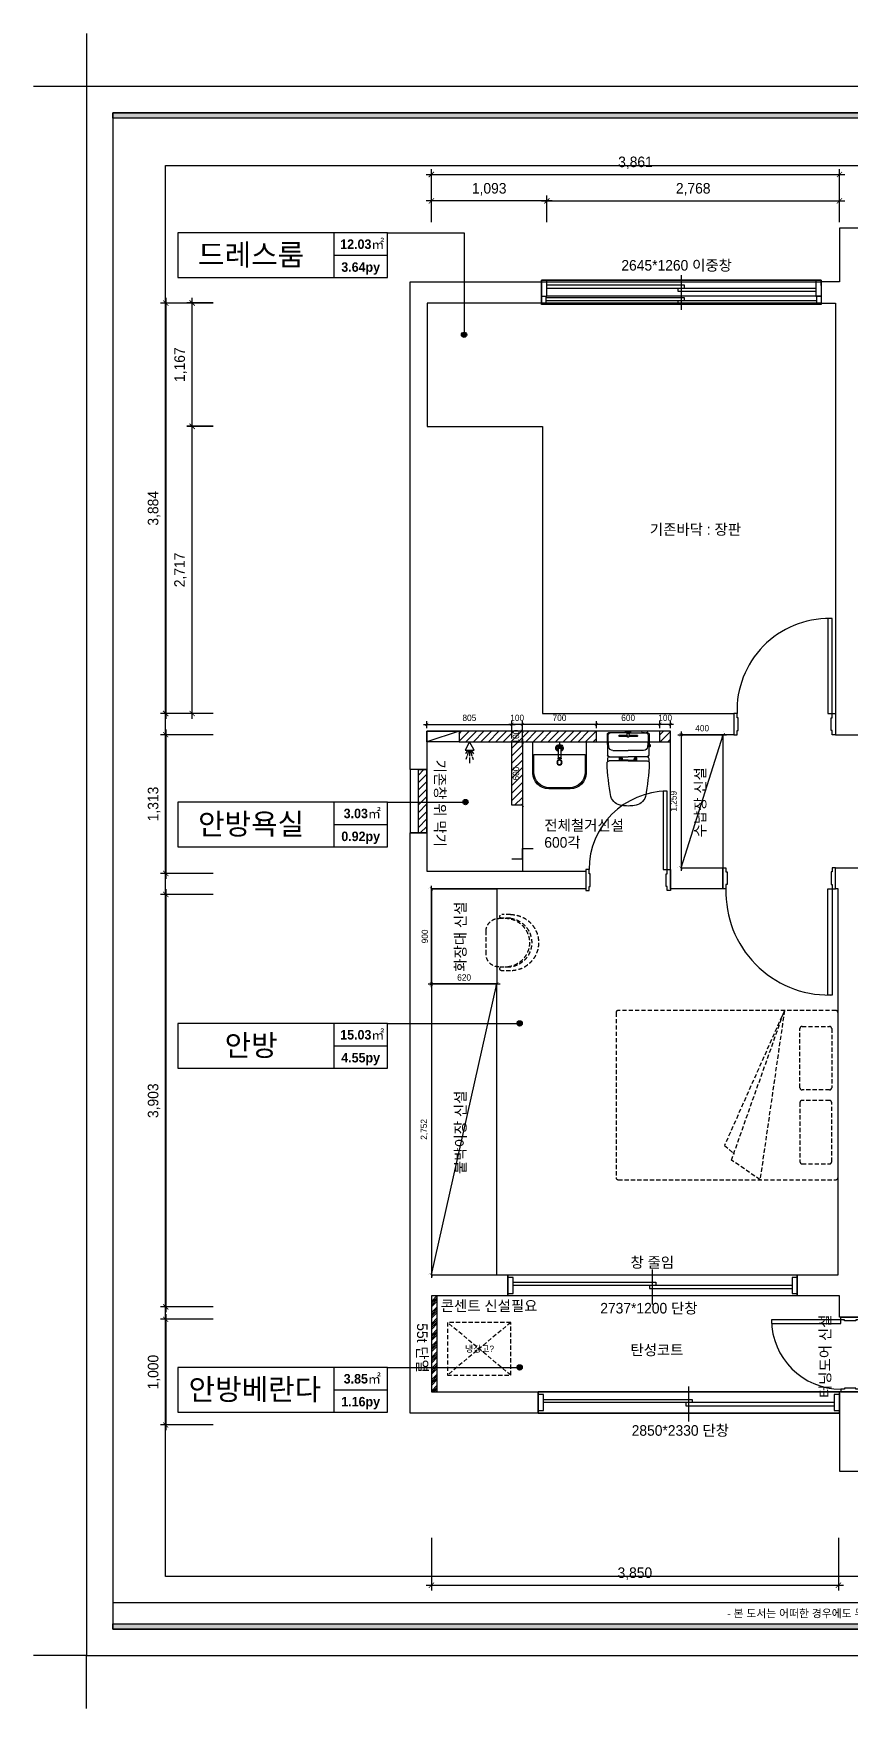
# Model space of a CAD drawing. Header units: inches. Extents: x 262342 to 305842, y 10210 to 38486.
# Drawn here: x 262342 to 270061, y 22636 to 38486 of the extents above; entities that cross this region are included whole.
import ezdxf
from ezdxf.enums import TextEntityAlignment as Align

# ---------------------------------------------------------------- set-up
doc = ezdxf.new("R2010")
doc.units = ezdxf.units.IN
doc.header["$LTSCALE"] = 50
doc.header["$MEASUREMENT"] = 0
doc.linetypes.add('DH-HID2', pattern=[1.2, 0.8, -0.4])
doc.linetypes.add('HIDDEN', pattern=[0.375, 0.25, -0.125])
for name, color, linetype in [('0-ELC TEXT', 7, 'Continuous'), ('03-TEXT', 3, 'Continuous'), ('03-WAL NEW', 3, 'Continuous'), ('06-FUR', 6, 'Continuous'), ('07-DIM', 5, 'Continuous'), ('07-DIM WAL', 5, 'Continuous'), ('253', 253, 'Continuous'), ('2CONTINUOUS', 2, 'Continuous'), ('3.기호.계단선', 30, 'Continuous'), ('BATH', 4, 'Continuous'), ('C-WIN', 4, 'Continuous'), ('CO-BATH', 6, 'Continuous'), ('CO-DO-FR', 7, 'Continuous'), ('CO-DOOR', 8, 'Continuous'), ('fin', 5, 'Continuous'), ('FORM(YOURNAME)-1', 1, 'Continuous'), ('FORM(YOURNAME)-11', 1, 'Continuous'), ('FU-FURM', 251, 'DH-HID2'), ('HAT', 8, 'Continuous'), ('HL', 6, 'HIDDEN'), ('TOILET-1', 6, 'Continuous'), ('설비', 140, 'Continuous')]:
    doc.layers.add(name, color=color, linetype=linetype)
doc.styles.add('HY 울릉도 L', font='')
doc.styles.add('YOURNAME', font='HY울릉도M.TTF')
doc.styles.add('넥슨고딕', font='NEXONLv1GothicBold.ttf')
doc.styles.add('코레일둥고', font='Korail_Round_Gothic_Medium.ttf')
doc.styles.get('HY 울릉도 L').set_extended_font_data('HY울릉도L')
doc.dimstyles.new('30', dxfattribs={"dimscale": 30, "dimtxt": 2, "dimasz": 1, "dimexe": 1, "dimexo": 1, "dimgap": 1, "dimtad": 1, "dimdec": 0, "dimrnd": 0.05, "dimdsep": 46, "dimlunit": 6, "dimtxsty": 'HY 울릉도 L', "dimblk": 'ARCHTICK', "dimcen": 2.5, "dimdle": 1, "dimclrd": 133, "dimclre": 133, "dimclrt": 30, "dimadec": 0, "dimazin": 0, "dimtfac": 1, "dimtdec": 0, "dimtix": 1, "dimtmove": 2, "dimatfit": 3, "dimldrblk": 'ARCHTICK', "dimfxl": 1, "dimlwd": -1, "dimlwe": -1, "dimarcsym": 0})
doc.dimstyles.new('50', dxfattribs={"dimscale": 50, "dimtxt": 2, "dimasz": 1, "dimexe": 1, "dimexo": 1, "dimgap": 1, "dimtad": 1, "dimdec": 0, "dimrnd": 0.05, "dimdsep": 46, "dimlunit": 6, "dimtxsty": 'HY 울릉도 L', "dimblk": 'ARCHTICK', "dimcen": 2.5, "dimdle": 1, "dimclrd": 133, "dimclre": 133, "dimclrt": 30, "dimadec": 0, "dimazin": 0, "dimtfac": 1, "dimtdec": 0, "dimtix": 1, "dimtmove": 2, "dimatfit": 3, "dimldrblk": 'ARCHTICK', "dimfxl": 1, "dimlwd": -1, "dimlwe": -1, "dimarcsym": 0})
pattern_1 = [(45, (267055.07, 14162.704), (-35.35534, 35.35534), [])]

# ---------------------------------------------------------------- blocks, each defined once
blk = doc.blocks.new('FORM-ELEVATION')
at = {"layer": 'FORM(YOURNAME)-11'}
h = blk.add_hatch(color=256, dxfattribs=at)
h.dxf.hatch_style = 1
h.paths.add_polyline_path([(-10309, 35708), (71691, 35708), (71691, 35508), (-10309, 35508)])
h.paths.add_polyline_path([(-10309, -21492), (71691, -21492), (71691, -21692), (-10309, -21692)])
at = {"layer": 'Defpoints', "color": 158}
blk.add_line((62481, -20692), (-10309, -20692), dxfattribs=at)
at = {"layer": 'Defpoints', "color": 1}
for points in [[(-11309, 38708), (-11309, 36708), (-13309, 36708)], [(-11309, -24692), (-11309, -22692), (-13309, -22692)]]:
    blk.add_lwpolyline(points, dxfattribs=at)
at = {"layer": 'Defpoints', "color": 158}
for points in [[(-10309, -21692), (71691, -21692), (71691, 35708), (-10309, 35708)], [(-8309, 33708), (61071, 33708), (61071, -19692), (-8309, -19692)]]:
    blk.add_lwpolyline(points, close=True, dxfattribs=at)
at = {"layer": 'FORM(YOURNAME)-11', "color": 250}
blk.add_lwpolyline([(-11309, -22692), (72691, -22692), (72691, 36708), (-11309, 36708)], close=True, dxfattribs=at)
at = {"layer": 'FORM(YOURNAME)-11'}
for points in [[(-10309, 35708), (71691, 35708), (71691, 35508), (-10309, 35508)], [(-10309, -21492), (71691, -21492), (71691, -21692), (-10309, -21692)]]:
    blk.add_lwpolyline(points, close=True, dxfattribs=at)
at = {"layer": 'FORM(YOURNAME)-11', "color": 1, "style": 'YOURNAME'}
blk.add_text("- 본 도서는 어떠한 경우에도 무단으로 도용할 수 없으며 도용시 '지적재산권' 보호에 관한 법률에 의거, 법적 분쟁이 발생합니다.  또한 본 도서에 관한 모든 저작권은 당사에 있습니다. -", height=300, dxfattribs=at).set_placement((28146, -21092), align=Align.MIDDLE_CENTER)
at = {"layer": 'FORM(YOURNAME)-11', "color": 3, "style": 'YOURNAME'}
for tag, height, p in [('1', 450, (71041, -1219)), ('2', 450, (71041, -1863)), ('3', 450, (71041, -3150)), ('4', 450, (71041, -5081)), ('5', 515, (71041, -7398)), ('6', 515, (71041, -9650)), ('7', 515, (71041, -11903)), ('8', 515, (71041, -14155)), ('9', 515, (71041, -16408)), ('10', 515, (66791, -18596)), ('11', 515, (71041, -18660)), ('12', 515, (66791, -20848)), ('13', 515, (71041, -20848))]:
    blk.add_attdef(tag, text='', height=height, dxfattribs=at).set_placement(p, align=Align.MIDDLE_RIGHT)
blk = doc.blocks.new('_ArchTick')
at = {"color": 0, "linetype": 'ByBlock', "const_width": 0.15}
blk.add_lwpolyline([(-0.5, -0.5), (0.5, 0.5)], dxfattribs=at)
blk = doc.blocks.new('*D1000')
at = {"layer": '07-DIM', "color": 133}
for p, q in [((266055, 37152), (270016, 37152)), ((266105, 36702), (266105, 37202)), ((269966, 36702), (269966, 37202))]:
    blk.add_line(p, q, dxfattribs=at)
at = {"layer": 'Defpoints', "color": 0}
for p in [(269966, 37152), (266105, 36652), (269966, 36652)]:
    blk.add_point(p, dxfattribs=at)
at = {"layer": '07-DIM', "color": 133, "xscale": 50, "yscale": 50, "zscale": 50, "rotation": 180}
blk.add_blockref('_ArchTick', (266105, 37152), dxfattribs=at)
at = {"layer": '07-DIM', "color": 133, "xscale": 50, "yscale": 50, "zscale": 50}
blk.add_blockref('_ArchTick', (269966, 37152), dxfattribs=at)
at = {"layer": '07-DIM', "color": 30, "insert": (268036, 37262), "char_height": 100, "attachment_point": 5, "style": 'HY 울릉도 L'}
blk.add_mtext('3,861', dxfattribs=at)
blk = doc.blocks.new('*D1001')
at = {"layer": '07-DIM', "color": 133}
for p, q in [((266105, 36702), (266105, 36952)), ((267198, 36702), (267198, 36952)), ((267248, 36902), (266055, 36902))]:
    blk.add_line(p, q, dxfattribs=at)
at = {"layer": 'Defpoints', "color": 0}
for p in [(266105, 36902), (266105, 36652), (267198, 36652)]:
    blk.add_point(p, dxfattribs=at)
at = {"layer": '07-DIM', "color": 133, "xscale": 50, "yscale": 50, "zscale": 50, "rotation": 180}
blk.add_blockref('_ArchTick', (266105, 36902), dxfattribs=at)
at = {"layer": '07-DIM', "color": 133, "xscale": 50, "yscale": 50, "zscale": 50}
blk.add_blockref('_ArchTick', (267198, 36902), dxfattribs=at)
at = {"layer": '07-DIM', "color": 30, "insert": (266652, 37012), "char_height": 100, "attachment_point": 5, "style": 'HY 울릉도 L'}
blk.add_mtext('1,093', dxfattribs=at)
blk = doc.blocks.new('*D1002')
at = {"layer": '07-DIM', "color": 133}
for p, q in [((267198, 36702), (267198, 36952)), ((269966, 36702), (269966, 36952)), ((267148, 36902), (270016, 36902))]:
    blk.add_line(p, q, dxfattribs=at)
at = {"layer": 'Defpoints', "color": 0}
for p in [(269966, 36902), (267198, 36652), (269966, 36652)]:
    blk.add_point(p, dxfattribs=at)
at = {"layer": '07-DIM', "color": 133, "xscale": 50, "yscale": 50, "zscale": 50, "rotation": 180}
blk.add_blockref('_ArchTick', (267198, 36902), dxfattribs=at)
at = {"layer": '07-DIM', "color": 133, "xscale": 50, "yscale": 50, "zscale": 50}
blk.add_blockref('_ArchTick', (269966, 36902), dxfattribs=at)
at = {"layer": '07-DIM', "color": 30, "insert": (268582, 37012), "char_height": 100, "attachment_point": 5, "style": 'HY 울릉도 L'}
blk.add_mtext('2,768', dxfattribs=at)
blk = doc.blocks.new('*D1039')
at = {"layer": '07-DIM', "color": 133}
for p, q in [((266105, 24252), (266105, 23752)), ((269955, 24252), (269955, 23752)), ((266055, 23802), (270005, 23802))]:
    blk.add_line(p, q, dxfattribs=at)
at = {"layer": 'Defpoints', "color": 0}
for p in [(266105, 24302), (269955, 24302), (269955, 23802)]:
    blk.add_point(p, dxfattribs=at)
at = {"layer": '07-DIM', "color": 133, "xscale": 50, "yscale": 50, "zscale": 50, "rotation": 180}
blk.add_blockref('_ArchTick', (266105, 23802), dxfattribs=at)
at = {"layer": '07-DIM', "color": 133, "xscale": 50, "yscale": 50, "zscale": 50}
blk.add_blockref('_ArchTick', (269955, 23802), dxfattribs=at)
at = {"layer": '07-DIM', "color": 30, "insert": (268030, 23912), "char_height": 100, "attachment_point": 5, "style": 'HY 울릉도 L'}
blk.add_mtext('3,850', dxfattribs=at)
blk = doc.blocks.new('*D1050')
at = {"layer": '07-DIM', "color": 133}
for p, q in [((263592, 35985), (263592, 32001)), ((264042, 35935), (263542, 35935)), ((264042, 32051), (263542, 32051))]:
    blk.add_line(p, q, dxfattribs=at)
at = {"layer": 'Defpoints', "color": 0}
for p in [(264092, 35935), (263592, 32051), (264092, 32051)]:
    blk.add_point(p, dxfattribs=at)
at = {"layer": '07-DIM', "color": 133, "xscale": 50, "yscale": 50, "zscale": 50}
for p, rotation in [((263592, 35935), 90), ((263592, 32051), 270)]:
    blk.add_blockref('_ArchTick', p, dxfattribs=dict(at, rotation=rotation))
at = {"layer": '07-DIM', "color": 30, "insert": (263482, 33993), "char_height": 100, "attachment_point": 5, "rotation": 90, "style": 'HY 울릉도 L'}
blk.add_mtext('3,884', dxfattribs=at)
blk = doc.blocks.new('*D1051')
at = {"layer": '07-DIM', "color": 133}
for p, q in [((264042, 34768), (263792, 34768)), ((263842, 32001), (263842, 34818)), ((264042, 32051), (263792, 32051))]:
    blk.add_line(p, q, dxfattribs=at)
at = {"layer": 'Defpoints', "color": 0}
for p in [(263842, 34768), (264092, 34768), (264092, 32051)]:
    blk.add_point(p, dxfattribs=at)
at = {"layer": '07-DIM', "color": 133, "xscale": 50, "yscale": 50, "zscale": 50}
for p, rotation in [((263842, 34768), 90), ((263842, 32051), 270)]:
    blk.add_blockref('_ArchTick', p, dxfattribs=dict(at, rotation=rotation))
at = {"layer": '07-DIM', "color": 30, "insert": (263732, 33410), "char_height": 100, "attachment_point": 5, "rotation": 90, "style": 'HY 울릉도 L'}
blk.add_mtext('2,717', dxfattribs=at)
blk = doc.blocks.new('*D1052')
at = {"layer": '07-DIM', "color": 133}
for p, q in [((263842, 34719), (263842, 35986)), ((264042, 35936), (263792, 35936)), ((264042, 34769), (263792, 34769))]:
    blk.add_line(p, q, dxfattribs=at)
at = {"layer": 'Defpoints', "color": 0}
for p in [(263842, 35936), (264092, 35936), (264092, 34769)]:
    blk.add_point(p, dxfattribs=at)
at = {"layer": '07-DIM', "color": 133, "xscale": 50, "yscale": 50, "zscale": 50}
for p, rotation in [((263842, 35936), 90), ((263842, 34769), 270)]:
    blk.add_blockref('_ArchTick', p, dxfattribs=dict(at, rotation=rotation))
at = {"layer": '07-DIM', "color": 30, "insert": (263733, 35352), "char_height": 100, "attachment_point": 5, "rotation": 90, "style": 'HY 울릉도 L'}
blk.add_mtext('1,167', dxfattribs=at)
blk = doc.blocks.new('*D1054')
at = {"layer": '07-DIM', "color": 133}
for p, q in [((263592, 31901), (263592, 30488)), ((264042, 31851), (263542, 31851)), ((264042, 30538), (263542, 30538))]:
    blk.add_line(p, q, dxfattribs=at)
at = {"layer": 'Defpoints', "color": 0}
for p in [(264092, 31851), (263592, 30538), (264092, 30538)]:
    blk.add_point(p, dxfattribs=at)
at = {"layer": '07-DIM', "color": 133, "xscale": 50, "yscale": 50, "zscale": 50}
for p, rotation in [((263592, 31851), 90), ((263592, 30538), 270)]:
    blk.add_blockref('_ArchTick', p, dxfattribs=dict(at, rotation=rotation))
at = {"layer": '07-DIM', "color": 30, "insert": (263482, 31195), "char_height": 100, "attachment_point": 5, "rotation": 90, "style": 'HY 울릉도 L'}
blk.add_mtext('1,313', dxfattribs=at)
blk = doc.blocks.new('*D1055')
at = {"layer": '07-DIM', "color": 133}
for p, q in [((264042, 30339), (263542, 30339)), ((263592, 30389), (263592, 26386)), ((264042, 26436), (263542, 26436))]:
    blk.add_line(p, q, dxfattribs=at)
at = {"layer": 'Defpoints', "color": 0}
for p in [(264092, 30339), (263592, 26436), (264092, 26436)]:
    blk.add_point(p, dxfattribs=at)
at = {"layer": '07-DIM', "color": 133, "xscale": 50, "yscale": 50, "zscale": 50}
for p, rotation in [((263592, 30339), 90), ((263592, 26436), 270)]:
    blk.add_blockref('_ArchTick', p, dxfattribs=dict(at, rotation=rotation))
at = {"layer": '07-DIM', "color": 30, "insert": (263482, 28387), "char_height": 100, "attachment_point": 5, "rotation": 90, "style": 'HY 울릉도 L'}
blk.add_mtext('3,903', dxfattribs=at)
blk = doc.blocks.new('*D1056')
at = {"layer": '07-DIM', "color": 133}
for p, q in [((264042, 26319), (263542, 26319)), ((263592, 26369), (263592, 25269)), ((264042, 25319), (263542, 25319))]:
    blk.add_line(p, q, dxfattribs=at)
at = {"layer": 'Defpoints', "color": 0}
for p in [(264092, 26319), (263592, 25319), (264092, 25319)]:
    blk.add_point(p, dxfattribs=at)
at = {"layer": '07-DIM', "color": 133, "xscale": 50, "yscale": 50, "zscale": 50}
for p, rotation in [((263592, 26319), 90), ((263592, 25319), 270)]:
    blk.add_blockref('_ArchTick', p, dxfattribs=dict(at, rotation=rotation))
at = {"layer": '07-DIM', "color": 30, "insert": (263482, 25819), "char_height": 100, "attachment_point": 5, "rotation": 90, "style": 'HY 울릉도 L'}
blk.add_mtext('1,000', dxfattribs=at)
blk = doc.blocks.new('D-002')
at = {"layer": 'CO-DO-FR'}
for points in [[(0, 200), (0, 0), (30, 0), (30, 40), (40, 40), (40, 160), (30, 160), (30, 200), (0, 200)], [(800, 200), (800, 0), (770, 0), (770, 40), (760, 40), (760, 160), (770, 160), (770, 200), (800, 200)]]:
    blk.add_lwpolyline(points, close=True, dxfattribs=at)
at = {"layer": 'CO-DOOR'}
blk.add_lwpolyline([(730, 940), (730, 200), (770, 200), (770, 940)], close=True, dxfattribs=at)
blk.add_arc((770, 200), 740, 90, 180, dxfattribs=at)
blk = doc.blocks.new('vudausseh')
at = {"layer": '2CONTINUOUS'}
for p, q in [((266062, 31521.3), (265905, 31521.3)), ((266062, 30921.3), (265905, 30921.3))]:
    blk.add_line(p, q, dxfattribs=at)
for points in [[(269792, 36135.5), (269792, 35935.5), (269927, 35935.5), (269927, 31850.5), (270167, 31850.5), (270167, 36445.5), (270885, 36445.5), (270885, 36645.5), (269967, 36645.5), (269967, 36135.5), (269792, 36135.5)], [(265905, 31521.3), (265905, 36135.5), (267147, 36135.5), (267147, 35935.5), (266064, 35935.5), (266064, 34766.5), (267158, 34766.5), (267158, 32050.5), (268967, 32050.5), (268967, 31850.5), (268467, 31850.5), (268467, 30592), (268862, 30592), (268862, 30392), (268367, 30392), (268367, 31850.5), (268367, 31883.3), (266062, 31883.3), (266062, 31521.3)], [(267117, 25432), (265905, 25432), (265905, 30921.3)], [(266062, 30921.3), (266062, 30559.3), (267567, 30559.3), (267567, 30392), (266105, 30392), (266105, 26740), (266830, 26740), (266830, 26540), (266105, 26540), (266105, 25632), (267117, 25632), (267117, 25432)], [(270167, 26340), (269967, 26340), (269967, 26540), (269567, 26540), (269567, 26740), (269952, 26740), (269952, 30392), (269927, 30392), (269927, 30592), (270167, 30592), (270167, 26340)]]:
    blk.add_lwpolyline(points, dxfattribs=at)
blk.add_lwpolyline([(270167, 25632), (269967, 25632), (269967, 24882), (270167, 24882)], close=True, dxfattribs=at)
at = {"layer": 'C-WIN'}
for p, q in [((269742, 36150.5), (267197, 36150.5)), ((268469.5, 36200.5), (268469.5, 35870.5)), ((269742, 36000.5), (267197, 36000.5)), ((269792, 36000.5), (267197, 36000.5)), ((269752, 35920.5), (267187, 35920.5)), ((268198.5, 26460), (268198.5, 26790)), ((268542, 25352), (268542, 25682))]:
    blk.add_line(p, q, dxfattribs=at)
for points in [[(269792, 35920.5), (267147, 35920.5), (267147, 36150.5), (269792, 36150.5)], [(267147, 36135.5), (269792, 36135.5), (269792, 35935.5), (267147, 35935.5)], [(265905, 30921.3), (266062, 30921.3), (266062, 31521.3), (265905, 31521.3)], [(266830, 26740), (269567, 26740), (269567, 26540), (266830, 26540)], [(269967, 25632), (267117, 25632), (267117, 25432), (269967, 25432)], [(267117, 25632), (269967, 25632), (269967, 25432), (267117, 25432)]]:
    blk.add_lwpolyline(points, close=True, dxfattribs=at)
for points in [[(267147, 36000.5), (267197, 36000.5), (267197, 36150.5), (267147, 36150.5), (267147, 36100.5)], [(269792, 36100.5), (269792, 36150.5), (269742, 36150.5), (269742, 36000.5), (269792, 36000.5)], [(267187, 36000.5), (267187, 35920.5), (267147, 35920.5)], [(267187, 35960.5), (268499.5, 35960.5), (268499.5, 35985.5), (267187, 35985.5)], [(267197, 36075.5), (268499.5, 36075.5), (268499.5, 36105.5), (267197, 36105.5)], [(269742, 36045.5), (268439.5, 36045.5), (268439.5, 36075.5), (269742, 36075.5)], [(269792, 35920.5), (269752, 35920.5), (269752, 36000.5)], [(269752, 35935.5), (268439.5, 35935.5), (268439.5, 35960.5), (269752, 35960.5)], [(266830, 26614), (266830, 26564), (266880, 26564), (266880, 26714), (266830, 26714)], [(266880, 26669), (268228.5, 26669), (268228.5, 26639), (266880, 26639)], [(269517, 26639), (268168.5, 26639), (268168.5, 26609), (269517, 26609)], [(269567, 26714), (269517, 26714), (269517, 26564), (269567, 26564), (269567, 26614)], [(267117, 25506), (267117, 25456), (267167, 25456), (267167, 25606), (267117, 25606)], [(267167, 25561), (268572, 25561), (268572, 25531), (267167, 25531)], [(269917, 25531), (268512, 25531), (268512, 25501), (269917, 25501)], [(269967, 25606), (269917, 25606), (269917, 25456), (269967, 25456), (269967, 25506)]]:
    blk.add_lwpolyline(points, dxfattribs=at)
at = {"layer": 'CO-DO-FR'}
for points in [[(268967, 32050.5), (268967, 31850.5), (268997, 31850.5), (268997, 31890.5), (269007, 31890.5), (269007, 32010.5), (268997, 32010.5), (268997, 32050.5), (268967, 32050.5)], [(269927, 32050.5), (269927, 31850.5), (269897, 31850.5), (269897, 31890.5), (269887, 31890.5), (269887, 32010.5), (269897, 32010.5), (269897, 32050.5), (269927, 32050.5)], [(268862, 30392), (268862, 30592), (268892, 30592), (268892, 30552), (268902, 30552), (268902, 30432), (268892, 30432), (268892, 30392), (268862, 30392)], [(269927, 30392), (269927, 30592), (269897, 30592), (269897, 30552), (269887, 30552), (269887, 30432), (269897, 30432), (269897, 30392), (269927, 30392)]]:
    blk.add_lwpolyline(points, close=True, dxfattribs=at)
at = {"layer": 'CO-DOOR'}
for points in [[(269857, 32950.5), (269857, 32050.5), (269897, 32050.5), (269897, 32950.5)], [(269857, 29387), (269857, 30392), (269897, 30392), (269897, 29387)]]:
    blk.add_lwpolyline(points, close=True, dxfattribs=at)
for centre, radius, start, end in [((269867, 32080.1), 870.5, 89.34179, 181.9457), ((269867, 30362.4), 975.4, 178.26098, 270.58739)]:
    blk.add_arc(centre, radius, start, end, dxfattribs=at)
blk.add_blockref('D-002', (267567, 30375.6), dxfattribs=at)
at = {"layer": '0-ELC TEXT', "style": '코레일둥고'}
for s, p in [('2645*1260 이중창', (267902.5, 36242.5)), ('2737*1200 단창', (267703, 26374)), ('2850*2330 단창', (268000, 25217))]:
    blk.add_text(s, height=100, dxfattribs=at).set_placement(p)
blk = doc.blocks.new('F-125')
at = {"layer": 'FU-FURM'}
for p, q in [((-266, 231), (-266, 148)), ((-231, 231), (-231, 122)), ((231, 122), (231, 231)), ((231, 231), (231, 122)), ((266, 231), (266, 148)), ((-108, 0), (108, 0))]:
    blk.add_line(p, q, dxfattribs=at)
for centre, radius, start, end in [((0, 231), 266, 0.0246, 179.9754), ((0, 199), 233, 7.8678, 172.104), ((0, 180), 231, 359.9213, 180.0787), ((-248, 148), 17.5, 179.9144, 0.0856), ((-108, 122), 122, 180, 269.9999), ((108, 122), 122, 270, 360), ((248, 148), 17.5, 179.9144, 0.0856)]:
    blk.add_arc(centre, radius, start, end, dxfattribs=at)
blk = doc.blocks.new('*D1100')
at = {"layer": '07-DIM WAL', "color": 133}
for p, q in [((268467, 31881), (268467, 31881)), ((268867, 31881), (268867, 31881)), ((268437, 31851), (268897, 31851))]:
    blk.add_line(p, q, dxfattribs=at)
at = {"layer": 'Defpoints', "color": 0}
for p in [(268467, 31851), (268867, 31851), (268867, 31851)]:
    blk.add_point(p, dxfattribs=at)
at = {"layer": '07-DIM WAL', "color": 133, "xscale": 30, "yscale": 30, "zscale": 30, "rotation": 180}
blk.add_blockref('_ArchTick', (268467, 31851), dxfattribs=at)
at = {"layer": '07-DIM WAL', "color": 133, "xscale": 30, "yscale": 30, "zscale": 30}
blk.add_blockref('_ArchTick', (268867, 31851), dxfattribs=at)
at = {"layer": '07-DIM WAL', "color": 30, "insert": (268667, 31912), "char_height": 60, "attachment_point": 5, "style": 'HY 울릉도 L'}
blk.add_mtext('400', dxfattribs=at)
blk = doc.blocks.new('*D1101')
at = {"layer": '07-DIM WAL', "color": 133}
for p, q in [((268467, 31881), (268467, 30562)), ((268437, 31851), (268437, 31851)), ((268437, 30592), (268437, 30592))]:
    blk.add_line(p, q, dxfattribs=at)
at = {"layer": 'Defpoints', "color": 0}
for p in [(268467, 31851), (268467, 30592), (268467, 30592)]:
    blk.add_point(p, dxfattribs=at)
at = {"layer": '07-DIM WAL', "color": 133, "xscale": 30, "yscale": 30, "zscale": 30}
for p, rotation in [((268467, 31851), 90), ((268467, 30592), 270)]:
    blk.add_blockref('_ArchTick', p, dxfattribs=dict(at, rotation=rotation))
at = {"layer": '07-DIM WAL', "color": 30, "insert": (268401, 31221), "char_height": 60, "attachment_point": 5, "rotation": 90, "style": 'HY 울릉도 L'}
blk.add_mtext('1,259', dxfattribs=at)
blk = doc.blocks.new('*D1102')
at = {"layer": '07-DIM WAL', "color": 133}
for p, q in [((266075, 29492), (266755, 29492)), ((266105, 29522), (266105, 29522)), ((266725, 29522), (266725, 29522))]:
    blk.add_line(p, q, dxfattribs=at)
at = {"layer": 'Defpoints', "color": 0}
for p in [(266105, 29492), (266725, 29492), (266725, 29492)]:
    blk.add_point(p, dxfattribs=at)
at = {"layer": '07-DIM WAL', "color": 133, "xscale": 30, "yscale": 30, "zscale": 30, "rotation": 180}
blk.add_blockref('_ArchTick', (266105, 29492), dxfattribs=at)
at = {"layer": '07-DIM WAL', "color": 133, "xscale": 30, "yscale": 30, "zscale": 30}
blk.add_blockref('_ArchTick', (266725, 29492), dxfattribs=at)
at = {"layer": '07-DIM WAL', "color": 30, "insert": (266415, 29553), "char_height": 60, "attachment_point": 5, "style": 'HY 울릉도 L'}
blk.add_mtext('620', dxfattribs=at)
blk = doc.blocks.new('A$C4B2D31F0')
for p, q in [((169, 707), (217, 707)), ((193, 707), (193, 716))]:
    blk.add_line(p, q)
at = {"layer": 'fin', "color": 4}
for p, q in [((185, 691), (20, 691)), ((37, 692), (25, 692)), ((37, 692), (50, 692)), ((201, 691), (366, 691)), ((48, 524), (193, 524)), ((338, 524), (193, 524)), ((13, 466), (193, 466)), ((193, 427), (14, 427)), ((373, 466), (193, 466)), ((193, 427), (372, 427))]:
    blk.add_line(p, q, dxfattribs=at)
for points in [[(20, 691), (8, 691, 0.421209), (-7, 676), (-2, 481, 0.001659)], [(366, 691), (378, 691, -0.421209), (393, 676), (388, 481, -0.001659)], [(13, 466, 0.371724), (-2, 451, 0.003515), (-1, 420, 0.320541)], [(373, 466, -0.371724), (388, 451, -0.003515), (387, 420, -0.320541)]]:
    blk.add_lwpolyline(points, format="xyb", dxfattribs=at)
for centre, radius, start, end in [((20, 675), 16, 90, 179.3116), ((1004, 663), 1000, 179.3116, 185.9437), ((25, 707), 15, 180, 270), ((50, 707), 15, 270, 0), ((366, 675), 16, 0.6884, 90), ((-618, 663), 1000, 354.0563, 0.6884), ((13, 481), 15, 181.3651, 270), ((49, 564), 40, 185.9437, 267.5129), ((336, 564), 40, 272.4871, 354.0563), ((373, 481), 15, 270, 358.6349), ((14, 407), 20, 90, 182.3333), ((2198, 496), 2206, 182.3333, 190.6081), ((-1812, 496), 2206, 349.3919, 357.6667), ((372, 407), 20, 357.6667, 90), ((149, 129), 126, 198.2964, 263.4241), ((193, 406), 406, 261.6993, 270), ((193, 406), 406, 270, 278.3007), ((237, 129), 126, 276.5759, 341.7036)]:
    blk.add_arc(centre, radius, start, end, dxfattribs=at)
at = {"layer": 'HL', "linetype": 'Continuous'}
for p, q in [((106, 666), (184, 666)), ((106, 659), (185, 659)), ((169, 697), (169, 707)), ((169, 697), (217, 697)), ((186, 693), (181, 697)), ((182, 686), (186, 693)), ((187, 651), (182, 686)), ((182, 686), (204, 686)), ((186, 693), (200, 693)), ((187, 651), (199, 651)), ((199, 651), (204, 686)), ((200, 693), (205, 697)), ((204, 686), (200, 693)), ((200, 659), (279, 659)), ((201, 666), (279, 666)), ((217, 697), (217, 707)), ((-16, 577), (-16, 565)), ((-12, 581), (-5, 581)), ((-12, 561), (-4, 561)), ((193, 434), (147, 434)), ((193, 434), (239, 434))]:
    blk.add_line(p, q, dxfattribs=at)
for points in [[(110, 427), (110, 451, -0.414214), (114, 455), (131, 455, -0.414214), (135, 451), (135, 435), (135, 427)], [(135, 435), (145, 435, -0.414214), (147, 433), (147, 427)], [(251, 435), (241, 435, 0.414214), (239, 433), (239, 427)], [(276, 427), (276, 451, 0.414214), (272, 455), (255, 455, 0.414214), (251, 451), (251, 435), (251, 427)]]:
    blk.add_lwpolyline(points, format="xyb", dxfattribs=at)
for centre in [(123, 441), (263, 441)]:
    blk.add_circle(centre, 8, dxfattribs=at)
for centre, radius, start, end in [((106, 663), 3.5, 90, 270), ((279, 663), 3.5, 270, 90), ((-12, 577), 4, 90, 180), ((-12, 565), 4, 180, 270)]:
    blk.add_arc(centre, radius, start, end, dxfattribs=at)
blk = doc.blocks.new('B-003')
blk.add_line((0, 0), (0, -65))
at = {"layer": 'CO-BATH'}
for p, q in [((-252, 0), (-252, -295)), ((252, 0), (-252, 0)), ((252, -295), (252, 0)), ((-102, -445), (102, -445))]:
    blk.add_line(p, q, dxfattribs=at)
at = {"layer": 'CO-BATH', "color": 8}
for p, q in [((-242, -120), (-242, -285)), ((242, -120), (-242, -120)), ((-15, -156), (-15, -161)), ((-14, -151), (-14, -156)), ((-13, -60), (-13, -151)), ((12, -60), (12, -151)), ((13, -151), (13, -156)), ((14, -156), (14, -161)), ((242, -285), (242, -120)), ((-15, -161), (14, -161)), ((-92, -435), (92, -435))]:
    blk.add_line(p, q, dxfattribs=at)
at = {"layer": 'CO-BATH', "color": 251}
for p, q in [((-15, -156), (14, -156)), ((-14, -151), (13, -151))]:
    blk.add_line(p, q, dxfattribs=at)
at = {"layer": 'CO-BATH', "color": 8}
blk.add_circle((0, -195), 25, dxfattribs=at)
at = {"layer": 'CO-BATH', "color": 251}
blk.add_circle((0, -195), 20, dxfattribs=at)
at = {"layer": 'CO-BATH', "color": 8}
for centre, radius, start, end in [((0, -60), 35, 290.9248, 249.0751), ((0, -60), 12.5, 360, 180), ((-92, -285), 150, 180, 270), ((92, -285), 150, 270, 0)]:
    blk.add_arc(centre, radius, start, end, dxfattribs=at)
at = {"layer": 'CO-BATH', "color": 251}
for radius, start, end in [(30, 294.6243, 245.3757), (25, 300, 240), (18, 313.9829, 226.017)]:
    blk.add_arc((0, -60), radius, start, end, dxfattribs=at)
at = {"layer": 'CO-BATH'}
for centre, start, end in [((-102, -295), 180, 270), ((102, -295), 270, 0)]:
    blk.add_arc(centre, 150, start, end, dxfattribs=at)
blk = doc.blocks.new('*D1137')
at = {"layer": '07-DIM WAL', "color": 133}
for p, q in [((266937, 31783), (266937, 31783)), ((266967, 31813), (266967, 31153)), ((266937, 31183), (266937, 31183))]:
    blk.add_line(p, q, dxfattribs=at)
at = {"layer": 'Defpoints', "color": 0}
for p in [(266967, 31783), (266967, 31183), (266967, 31183)]:
    blk.add_point(p, dxfattribs=at)
at = {"layer": '07-DIM WAL', "color": 133, "xscale": 30, "yscale": 30, "zscale": 30}
for p, rotation in [((266967, 31783), 90), ((266967, 31183), 270)]:
    blk.add_blockref('_ArchTick', p, dxfattribs=dict(at, rotation=rotation))
at = {"layer": '07-DIM WAL', "color": 30, "insert": (266906, 31483), "char_height": 60, "attachment_point": 5, "rotation": 90, "style": 'HY 울릉도 L'}
blk.add_mtext('600', dxfattribs=at)
blk = doc.blocks.new('*D1139')
at = {"layer": '07-DIM WAL', "color": 133}
for p, q in [((266937, 31883), (266937, 31883)), ((266967, 31753), (266967, 31913)), ((266937, 31783), (266937, 31783))]:
    blk.add_line(p, q, dxfattribs=at)
at = {"layer": 'Defpoints', "color": 0}
for p in [(266967, 31883), (266967, 31883), (266967, 31783)]:
    blk.add_point(p, dxfattribs=at)
at = {"layer": '07-DIM WAL', "color": 133, "xscale": 30, "yscale": 30, "zscale": 30}
for p, rotation in [((266967, 31883), 270), ((266967, 31783), 90)]:
    blk.add_blockref('_ArchTick', p, dxfattribs=dict(at, rotation=rotation))
at = {"layer": '07-DIM WAL', "color": 30, "insert": (266906, 31833), "char_height": 60, "attachment_point": 5, "rotation": 90, "style": 'HY 울릉도 L'}
blk.add_mtext('100', dxfattribs=at)
blk = doc.blocks.new('AC-8')
at = {"layer": 'BATH'}
for p, q in [((-51, 54), (0, 143)), ((45, 54), (-51, 54)), ((-25, 47), (-46, 12)), ((-14, 47), (-28, -8)), ((-2, 49), (-2, -11)), ((0, 143), (45, 54)), ((10, 47), (25, -8)), ((22, 47), (43, 12)), ((-31, -16), (-41, -49)), ((-2, -27), (-2, -89)), ((28, -16), (38, -49))]:
    blk.add_line(p, q, dxfattribs=at)
blk = doc.blocks.new('*D1143')
at = {"layer": '07-DIM WAL', "color": 133}
for p, q in [((266032, 31948.75), (266897, 31948.75)), ((266062, 31913.25), (266062, 31978.75)), ((266867, 31813.25), (266867, 31978.75))]:
    blk.add_line(p, q, dxfattribs=at)
at = {"layer": 'Defpoints', "color": 0}
for p in [(266062, 31883.25), (266867, 31948.75), (266867, 31783.25)]:
    blk.add_point(p, dxfattribs=at)
at = {"layer": '07-DIM WAL', "color": 133, "xscale": 30, "yscale": 30, "zscale": 30, "rotation": 180}
blk.add_blockref('_ArchTick', (266062, 31948.75), dxfattribs=at)
at = {"layer": '07-DIM WAL', "color": 133, "xscale": 30, "yscale": 30, "zscale": 30}
blk.add_blockref('_ArchTick', (266867, 31948.75), dxfattribs=at)
at = {"layer": '07-DIM WAL', "color": 30, "insert": (266464.5, 32010.052578), "char_height": 60, "attachment_point": 5, "style": 'HY 울릉도 L'}
blk.add_mtext('805', dxfattribs=at)
blk = doc.blocks.new('*D1144')
at = {"layer": '07-DIM WAL', "color": 133}
for p, q in [((266837, 31949), (266997, 31949)), ((266867, 31913), (266867, 31979)), ((266967, 31913), (266967, 31979))]:
    blk.add_line(p, q, dxfattribs=at)
at = {"layer": 'Defpoints', "color": 0}
for p in [(266867, 31883), (266967, 31949), (266967, 31883)]:
    blk.add_point(p, dxfattribs=at)
at = {"layer": '07-DIM WAL', "color": 133, "xscale": 30, "yscale": 30, "zscale": 30}
blk.add_blockref('_ArchTick', (266867, 31949), dxfattribs=at)
at = {"layer": '07-DIM WAL', "color": 133, "xscale": 30, "yscale": 30, "zscale": 30, "rotation": 180}
blk.add_blockref('_ArchTick', (266967, 31949), dxfattribs=at)
at = {"layer": '07-DIM WAL', "color": 30, "insert": (266917, 32010), "char_height": 60, "attachment_point": 5, "style": 'HY 울릉도 L'}
blk.add_mtext('100', dxfattribs=at)
blk = doc.blocks.new('*D1145')
at = {"layer": '07-DIM WAL', "color": 133}
for p, q in [((266937, 31949), (267697, 31949)), ((266967, 31913), (266967, 31979)), ((267667, 31913), (267667, 31979))]:
    blk.add_line(p, q, dxfattribs=at)
at = {"layer": 'Defpoints', "color": 0}
for p in [(266967, 31883), (267667, 31949), (267667, 31883)]:
    blk.add_point(p, dxfattribs=at)
at = {"layer": '07-DIM WAL', "color": 133, "xscale": 30, "yscale": 30, "zscale": 30, "rotation": 180}
blk.add_blockref('_ArchTick', (266967, 31949), dxfattribs=at)
at = {"layer": '07-DIM WAL', "color": 133, "xscale": 30, "yscale": 30, "zscale": 30}
blk.add_blockref('_ArchTick', (267667, 31949), dxfattribs=at)
at = {"layer": '07-DIM WAL', "color": 30, "insert": (267317, 32010), "char_height": 60, "attachment_point": 5, "style": 'HY 울릉도 L'}
blk.add_mtext('700', dxfattribs=at)
blk = doc.blocks.new('*D1146')
at = {"layer": '07-DIM WAL', "color": 133}
for p, q in [((267637, 31949), (268297, 31949)), ((267667, 31913), (267667, 31979)), ((268267, 31913), (268267, 31979))]:
    blk.add_line(p, q, dxfattribs=at)
at = {"layer": 'Defpoints', "color": 0}
for p in [(267667, 31883), (268267, 31949), (268267, 31883)]:
    blk.add_point(p, dxfattribs=at)
at = {"layer": '07-DIM WAL', "color": 133, "xscale": 30, "yscale": 30, "zscale": 30, "rotation": 180}
blk.add_blockref('_ArchTick', (267667, 31949), dxfattribs=at)
at = {"layer": '07-DIM WAL', "color": 133, "xscale": 30, "yscale": 30, "zscale": 30}
blk.add_blockref('_ArchTick', (268267, 31949), dxfattribs=at)
at = {"layer": '07-DIM WAL', "color": 30, "insert": (267967, 32010), "char_height": 60, "attachment_point": 5, "style": 'HY 울릉도 L'}
blk.add_mtext('600', dxfattribs=at)
blk = doc.blocks.new('*D1147')
at = {"layer": '07-DIM WAL', "color": 133}
for p, q in [((268237, 31949), (268397, 31949)), ((268267, 31913), (268267, 31979)), ((268367, 31913), (268367, 31979))]:
    blk.add_line(p, q, dxfattribs=at)
at = {"layer": 'Defpoints', "color": 0}
for p in [(268267, 31883), (268367, 31949), (268367, 31883)]:
    blk.add_point(p, dxfattribs=at)
at = {"layer": '07-DIM WAL', "color": 133, "xscale": 30, "yscale": 30, "zscale": 30}
blk.add_blockref('_ArchTick', (268267, 31949), dxfattribs=at)
at = {"layer": '07-DIM WAL', "color": 133, "xscale": 30, "yscale": 30, "zscale": 30, "rotation": 180}
blk.add_blockref('_ArchTick', (268367, 31949), dxfattribs=at)
at = {"layer": '07-DIM WAL', "color": 30, "insert": (268317, 32010), "char_height": 60, "attachment_point": 5, "style": 'HY 울릉도 L'}
blk.add_mtext('100', dxfattribs=at)
blk = doc.blocks.new('*D1181')
at = {"layer": '07-DIM WAL', "color": 133}
for p, q in [((266075, 30392), (266075, 30392)), ((266105, 29462), (266105, 30422)), ((266075, 29492), (266075, 29492))]:
    blk.add_line(p, q, dxfattribs=at)
at = {"layer": 'Defpoints', "color": 0}
for p in [(266105, 30392), (266105, 30392), (266105, 29492)]:
    blk.add_point(p, dxfattribs=at)
at = {"layer": '07-DIM WAL', "color": 133, "xscale": 30, "yscale": 30, "zscale": 30}
for p, rotation in [((266105, 30392), 90), ((266105, 29492), 270)]:
    blk.add_blockref('_ArchTick', p, dxfattribs=dict(at, rotation=rotation))
at = {"layer": '07-DIM WAL', "color": 30, "insert": (266043.697422, 29942), "char_height": 60, "attachment_point": 5, "rotation": 90, "style": 'HY 울릉도 L'}
blk.add_mtext('900', dxfattribs=at)
blk = doc.blocks.new('*D1182')
at = {"layer": '07-DIM WAL', "color": 133}
for p, q in [((266075, 29492), (266075, 29492)), ((266105, 29522), (266105, 26710)), ((266075, 26740), (266075, 26740))]:
    blk.add_line(p, q, dxfattribs=at)
at = {"layer": 'Defpoints', "color": 0}
for p in [(266105, 29492), (266105, 26740), (266105, 26740)]:
    blk.add_point(p, dxfattribs=at)
at = {"layer": '07-DIM WAL', "color": 133, "xscale": 30, "yscale": 30, "zscale": 30}
for p, rotation in [((266105, 29492), 90), ((266105, 26740), 270)]:
    blk.add_blockref('_ArchTick', p, dxfattribs=dict(at, rotation=rotation))
at = {"layer": '07-DIM WAL', "color": 30, "insert": (266039, 28116), "char_height": 60, "attachment_point": 5, "rotation": 90, "style": 'HY 울릉도 L'}
blk.add_mtext('2,752', dxfattribs=at)
blk = doc.blocks.new('F-701-2')
at = {"layer": 'FU-FURM'}
for p, q in [((-800, -507), (800, -738)), ((614, -1008), (-800, -507)), ((-800, -507), (476, -1074)), ((800, -738), (614, -1008)), ((476, -1074), (560, -978))]:
    blk.add_line(p, q, dxfattribs=at)
for points in [[(-780, -2100), (780, -2100, 0.414214), (800, -2080), (800, -20, 0.414214), (780, 0), (-780, 0, 0.414214), (-800, -20), (-800, -2080, 0.414214)], [(-70, -360), (-630, -360, -0.414214), (-650, -340), (-650, -80, -0.414214), (-630, -60), (-70, -60, -0.414214), (-50, -80), (-50, -340, -0.414214)], [(70, -360), (630, -360, 0.414214), (650, -340), (650, -80, 0.414214), (630, -60), (70, -60, 0.414214), (50, -80), (50, -340, 0.414214)]]:
    blk.add_lwpolyline(points, format="xyb", close=True, dxfattribs=at)

msp = doc.modelspace()

# ---------------------------------------------------------------- hatches: boundary and pattern name
at = {"layer": '03-TEXT'}
h = msp.add_hatch(color=7, dxfattribs=at)
h.dxf.hatch_style = 1
edge = h.paths.add_edge_path()
edge.add_arc((266414.5, 35635), 25, -180, 180, ccw=False)
h = msp.add_hatch(color=7, dxfattribs=at)
h.dxf.hatch_style = 1
edge = h.paths.add_edge_path()
edge.add_arc((266414.5, 35635), 25, -180, 180, ccw=False)
h = msp.add_hatch(color=7, dxfattribs=at)
h.dxf.hatch_style = 1
edge = h.paths.add_edge_path()
edge.add_arc((266427.7, 31213.5), 25, -180, 180, ccw=False)
h = msp.add_hatch(color=7, dxfattribs=at)
h.dxf.hatch_style = 1
edge = h.paths.add_edge_path()
edge.add_arc((266427.7, 31213.5), 25, -180, 180, ccw=False)
h = msp.add_hatch(color=7, dxfattribs=at)
h.dxf.hatch_style = 1
edge = h.paths.add_edge_path()
edge.add_arc((266940.2, 29119), 25, -180, 180, ccw=False)
h = msp.add_hatch(color=7, dxfattribs=at)
h.dxf.hatch_style = 1
edge = h.paths.add_edge_path()
edge.add_arc((266940.2, 29119), 25, -180, 180, ccw=False)
h = msp.add_hatch(color=7, dxfattribs=at)
h.dxf.hatch_style = 1
edge = h.paths.add_edge_path()
edge.add_arc((266940.2, 25864), 25, -180, 180, ccw=False)
h = msp.add_hatch(color=7, dxfattribs=at)
h.dxf.hatch_style = 1
edge = h.paths.add_edge_path()
edge.add_arc((266940.2, 25864), 25, -180, 180, ccw=False)
at = {"layer": '03-WAL NEW'}
h = msp.add_hatch(dxfattribs=at)
h.set_pattern_fill('_USER', color=256, scale=50, angle=45, style=0, pattern_type=0)
h.set_pattern_definition(pattern_1)
h.paths.add_polyline_path([(266367, 31883.3), (266367, 31783.3), (266967, 31783.3), (266967, 31883.3)])
h = msp.add_hatch(dxfattribs=at)
h.set_pattern_fill('_USER', color=256, scale=50, angle=45, pattern_type=0)
h.set_pattern_definition(pattern_1)
h.paths.add_polyline_path([(266967, 31783.3), (266967, 31183.3), (266867, 31183.3), (266867, 31783.3)])
h = msp.add_hatch(dxfattribs=at)
h.set_pattern_fill('_USER', color=256, scale=50, angle=45, pattern_type=0)
h.set_pattern_definition([(45, (267055.07, 14157.204), (-35.35534, 35.35534), [])])
h.paths.add_polyline_path([(265982, 31521.3), (266062, 31521.3), (266062, 30921.3), (265982, 30921.3)])
at = {"layer": '3.기호.계단선', "transparency": 33554687}
h = msp.add_hatch(dxfattribs=at)
h.set_pattern_fill('ANSI34', color=256, scale=100)
h.set_pattern_definition([(45, (267098.07, 14435.45), (-53.033, 53.033), []), (45, (267115.75, 14435.45), (-53.033, 53.033), []), (45, (267133.43, 14435.45), (-53.033, 53.033), []), (45, (267151.105, 14435.45), (-53.033, 53.033), [])])
h.paths.add_polyline_path([(266105, 25632), (266160, 25632), (266160, 26540), (266105, 26540)])
at = {"layer": 'HAT', "transparency": 33554687}
h = msp.add_hatch(dxfattribs=at)
h.set_pattern_fill('_USER', color=256, scale=50, angle=45, style=0, pattern_type=0)
h.set_pattern_definition(pattern_1)
h.paths.add_polyline_path([(267667, 31883.3), (266967, 31883.3), (266967, 31783.3), (267667, 31783.3)])
h = msp.add_hatch(dxfattribs=at)
h.set_pattern_fill('_USER', color=256, scale=50, angle=45, pattern_type=0)
h.set_pattern_definition(pattern_1)
h.paths.add_polyline_path([(268367, 31783.3), (268367, 31883.3), (268267, 31883.3), (268267, 31783.3)])

# ---------------------------------------------------------------- linework, layer by layer
msp.add_line((266967, 31183.3), (266967, 30559.3))
msp.add_lwpolyline([(266867, 30674.8), (266967, 30674.8), (266967, 30774.8), (267067, 30774.8)])
at = {"layer": '03-TEXT', "color": 7}
for p, q in [((265181, 36600.5), (265181, 36176)), ((265181, 36388.3), (265690.6, 36388.3)), ((265181, 31213.5), (265181, 30789)), ((265690.6, 31213.5), (266427.7, 31213.5)), ((265181, 31001.3), (265690.6, 31001.3)), ((265181, 29119), (265181, 28694.5)), ((265690.6, 29119), (266940.2, 29119)), ((265181, 28906.8), (265690.6, 28906.8)), ((265181, 25864), (265181, 25439.5)), ((265690.6, 25864), (266940.2, 25864)), ((265181, 25651.8), (265690.6, 25651.8))]:
    msp.add_line(p, q, dxfattribs=at)
for points in [[(263706.6, 36176), (265690.6, 36176), (265690.6, 36600.5), (263706.6, 36600.5)], [(263706.6, 30789), (265690.6, 30789), (265690.6, 31213.5), (263706.6, 31213.5)], [(263706.6, 28694.5), (265690.6, 28694.5), (265690.6, 29119), (263706.6, 29119)], [(263706.6, 25439.5), (265690.6, 25439.5), (265690.6, 25864), (263706.6, 25864)]]:
    msp.add_lwpolyline(points, close=True, dxfattribs=at)
msp.add_lwpolyline([(265690.6, 36600.5), (266414.5, 36600.5), (266414.5, 35635)], dxfattribs=at)
for centre in [(266414.5, 35635), (266414.5, 35635), (266427.7, 31213.5), (266427.7, 31213.5), (266940.2, 29119), (266940.2, 29119), (266940.2, 25864), (266940.2, 25864)]:
    msp.add_circle(centre, 25, dxfattribs=at)
at = {"layer": '03-WAL NEW'}
for points in [[(266367, 31883.3), (266367, 31783.3), (268367, 31783.3), (268367, 31883.3), (266367, 31883.3)], [(266967, 31783.3), (266967, 31883.3)], [(267667, 31783.3), (267667, 31883.3)], [(268267, 31783.3), (268267, 31883.3)], [(266967, 31783.3), (266967, 31183.3), (266867, 31183.3), (266867, 31783.3), (266967, 31783.3)]]:
    msp.add_lwpolyline(points, dxfattribs=at)
msp.add_lwpolyline([(265982, 31521.3), (266062, 31521.3), (266062, 30921.3), (265982, 30921.3)], close=True, dxfattribs=at)
at = {"layer": '06-FUR'}
for p, q in [((266367, 31883.3), (266062, 31783.3)), ((268467, 30592), (268867, 31850.5))]:
    msp.add_line(p, q, dxfattribs=at)
for points in [[(266062, 31883.3), (266367, 31883.3), (266367, 31783.3), (266062, 31783.3)], [(268467, 30592), (268867, 30592), (268867, 31850.5), (268467, 31850.5)], [(266725, 29492), (266105, 29492), (266105, 30392), (266725, 30392)]]:
    msp.add_lwpolyline(points, close=True, dxfattribs=at)
msp.add_lwpolyline([(266105, 26740), (266725, 26740), (266725, 29492), (266105, 29492), (266105, 26740), (266725, 29492)], dxfattribs=at)
at = {"layer": '3.기호.계단선'}
msp.add_lwpolyline([(266105, 25632), (266160, 25632), (266160, 26540), (266105, 26540)], close=True, dxfattribs=at)
at = {"layer": 'FU-FURM', "color": 7}
for p, q in [((266856.6, 25790), (266256.6, 26290)), ((266856.6, 26290), (266256.6, 25790))]:
    msp.add_line(p, q, dxfattribs=at)
msp.add_lwpolyline([(266256.6, 26290), (266256.6, 25790), (266856.6, 25790), (266856.6, 26290)], close=True, dxfattribs=at)

# ---------------------------------------------------------------- block references
msp.add_blockref('vudausseh', (0, 0))
at = {"xscale": -1}
msp.add_blockref('A$C4B2D31F0', (268159.9, 31176), dxfattribs=at)
at = {"layer": '07-DIM WAL', "xscale": -1}
msp.add_blockref('B-003', (267317, 31783.3), dxfattribs=at)
at = {"layer": '253', "xscale": 0.8849999999999945, "yscale": 0.8849999999999945, "zscale": 0.8849999999999945, "rotation": 90}
msp.add_blockref('D-002', (270155.5, 25632), dxfattribs=at)
at = {"layer": 'FORM(YOURNAME)-1', "xscale": 0.2500000000000001, "yscale": 0.2500000000000001, "zscale": 0.2500000000000001}
msp.add_blockref('FORM-ELEVATION', (265668.6, 28809), dxfattribs=at)
at = {"layer": 'FU-FURM', "xscale": -1, "rotation": 270}
msp.add_blockref('F-125', (266622.5, 29883), dxfattribs=at)
at = {"layer": 'FU-FURM', "rotation": 270}
msp.add_blockref('F-701-2', (269952, 28440), dxfattribs=at)
at = {"layer": 'TOILET-1', "linetype": 'Continuous', "xscale": -0.873786407766195, "yscale": 0.873786407766195, "zscale": 0.873786407766195}
msp.add_blockref('AC-8', (266464.4, 31658.5), dxfattribs=at)

# ---------------------------------------------------------------- texts
at = {"layer": '0-ELC TEXT', "style": '코레일둥고'}
for s, p in [('기존바닥 : 장판', (268172.5, 33743)), ('전체철거신설', (267173.5, 30943.5)), ('600각', (267173.5, 30781.5)), ('창 줄임', (267988.5, 26807.5)), ('콘센트 신설필요', (266194, 26396.5)), ('탄성코트', (267988.5, 25979))]:
    msp.add_text(s, height=100, dxfattribs=at).set_placement(p)
for s, rotation, p in [('기존창 위 막기', 270, (266138.2, 31614.4)), ('수납장 신설', 90, (268698, 30879.7)), ('화장대 신설', 90, (266430, 29607.7)), ('붙박이장 신설', 90, (266430, 27693.7)), ('터닝도어 신설', 90, (269880, 25574.5))]:
    msp.add_text(s, height=100, rotation=rotation, dxfattribs=at).set_placement(p)
at = {"layer": '03-TEXT'}
for s, height, style, p in [('드레스룸', 200, '코레일둥고', (264399.9, 36292.7)), ('12.03㎡', 90, '넥슨고딕', (265451.8, 36447.6)), ('3.64py', 90, '넥슨고딕', (265436.4, 36231)), ('안방욕실', 200, '코레일둥고', (264399.9, 30905.7)), ('3.03㎡', 90, '넥슨고딕', (265451.8, 31060.6)), ('0.92py', 90, '넥슨고딕', (265436.4, 30844)), ('안방', 200, '코레일둥고', (264399.9, 28811.2)), ('15.03㎡', 90, '넥슨고딕', (265451.8, 28966.1)), ('4.55py', 90, '넥슨고딕', (265436.4, 28749.5)), ('안방베란다', 200, '코레일둥고', (264435.4, 25556.2)), ('3.85㎡', 90, '넥슨고딕', (265451.8, 25711.1)), ('1.16py', 90, '넥슨고딕', (265436.4, 25494.5))]:
    msp.add_text(s, height=height, dxfattribs=dict(at, style=style)).set_placement(p, align=Align.CENTER)
at = {"layer": 'FU-FURM', "color": 7, "style": '코레일둥고'}
msp.add_text('냉장고?', height=60, dxfattribs=at).set_placement((266423.1, 26010))
at = {"layer": '설비', "color": 30, "style": '코레일둥고'}
msp.add_text('55t 단열', height=100, rotation=270, dxfattribs=at).set_placement((266069.2, 26281.7), align=Align.TOP_LEFT)

# ---------------------------------------------------------------- dimensions: what is measured, and where the dimension line sits
at = {"layer": '07-DIM'}
for base, p1, p2, picture, middle in [((269966, 37152), (266105, 36652), (269966, 36652), '*D1000', (268035.5, 37262)), ((266105, 36902), (267198, 36652), (266105, 36652), '*D1001', (266651.5, 37012)), ((269966, 36902), (267198, 36652), (269966, 36652), '*D1002', (268582, 37011.9)), ((269955, 23802), (266105, 24302), (269955, 24302), '*D1039', (268030, 23912))]:
    dim = msp.add_linear_dim(base=base, p1=p1, p2=p2, dimstyle='50', dxfattribs=at)
    dim.commit()
    dim.dimension.update_dxf_attribs({"geometry": picture, "text_midpoint": middle})
for base, p1, p2, picture, middle in [((263591.5, 32051.5), (264091.5, 35935.5), (264091.5, 32051.5), '*D1050', (263481.5, 33993.5)), ((263841.5, 35935.5), (264091.5, 34768.5), (264091.5, 35935.5), '*D1052', (263732.7, 35352)), ((263841.5, 34768.5), (264091.5, 32051.5), (264091.5, 34768.5), '*D1051', (263731.6, 33410)), ((263591.5, 30538.5), (264091.5, 31851.5), (264091.5, 30538.5), '*D1054', (263481.5, 31195)), ((263591.5, 26435.5), (264091.5, 30338.5), (264091.5, 26435.5), '*D1055', (263481.5, 28387)), ((263591.5, 25319.5), (264091.5, 26319.5), (264091.5, 25319.5), '*D1056', (263481.6, 25819.5))]:
    dim = msp.add_linear_dim(base=base, p1=p1, p2=p2, angle=90, dimstyle='50', dxfattribs=at)
    dim.commit()
    dim.dimension.update_dxf_attribs({"geometry": picture, "text_midpoint": middle})
at = {"layer": '07-DIM WAL'}
for base, p1, p2, picture, middle in [((266867, 31948.8), (266062, 31883.3), (266867, 31783.3), '*D1143', (266464.5, 32010.1)), ((266967, 31948.8), (266867, 31883.3), (266967, 31883.3), '*D1144', (266917, 32010)), ((267667, 31948.8), (266967, 31883.3), (267667, 31883.3), '*D1145', (267317, 32010)), ((268267, 31948.8), (267667, 31883.3), (268267, 31883.3), '*D1146', (267967, 32010)), ((268367, 31948.8), (268267, 31883.3), (268367, 31883.3), '*D1147', (268317, 32010))]:
    dim = msp.add_linear_dim(base=base, p1=p1, p2=p2, dimstyle='30', dxfattribs=at)
    dim.commit()
    dim.dimension.update_dxf_attribs({"geometry": picture, "text_midpoint": middle})
for base, p1, p2, picture, middle in [((266967, 31883.3), (266967, 31783.3), (266967, 31883.3), '*D1139', (266905.7, 31833.3)), ((266967, 31183.3), (266967, 31783.3), (266967, 31183.3), '*D1137', (266905.7, 31483.3)), ((266105, 30392), (266105, 29492), (266105, 30392), '*D1181', (266043.7, 29942)), ((266105, 26740), (266105, 29492), (266105, 26740), '*D1182', (266039.1, 28116))]:
    dim = msp.add_linear_dim(base=base, p1=p1, p2=p2, angle=90, dimstyle='30', dxfattribs=at)
    dim.commit()
    dim.dimension.update_dxf_attribs({"geometry": picture, "text_midpoint": middle})
dim = msp.add_linear_dim(base=(268467, 30592), p1=(268467, 31850.5), p2=(268467, 30592), angle=90, dimstyle='30', override={"dimtfill": 0}, dxfattribs=at)
dim.commit()
dim.dimension.update_dxf_attribs({"geometry": '*D1101', "text_midpoint": (268401.0162822, 31221.25)})
for base, p1, p2, picture, middle in [((268867, 31850.5), (268467, 31850.5), (268867, 31850.5), '*D1100', (268667, 31911.8)), ((266725, 29492), (266105, 29492), (266725, 29492), '*D1102', (266415, 29553.3))]:
    dim = msp.add_linear_dim(base=base, p1=p1, p2=p2, dimstyle='30', override={"dimtfill": 0}, dxfattribs=at)
    dim.commit()
    dim.dimension.update_dxf_attribs({"geometry": picture, "text_midpoint": middle})

doc.saveas('drawing.dxf')
